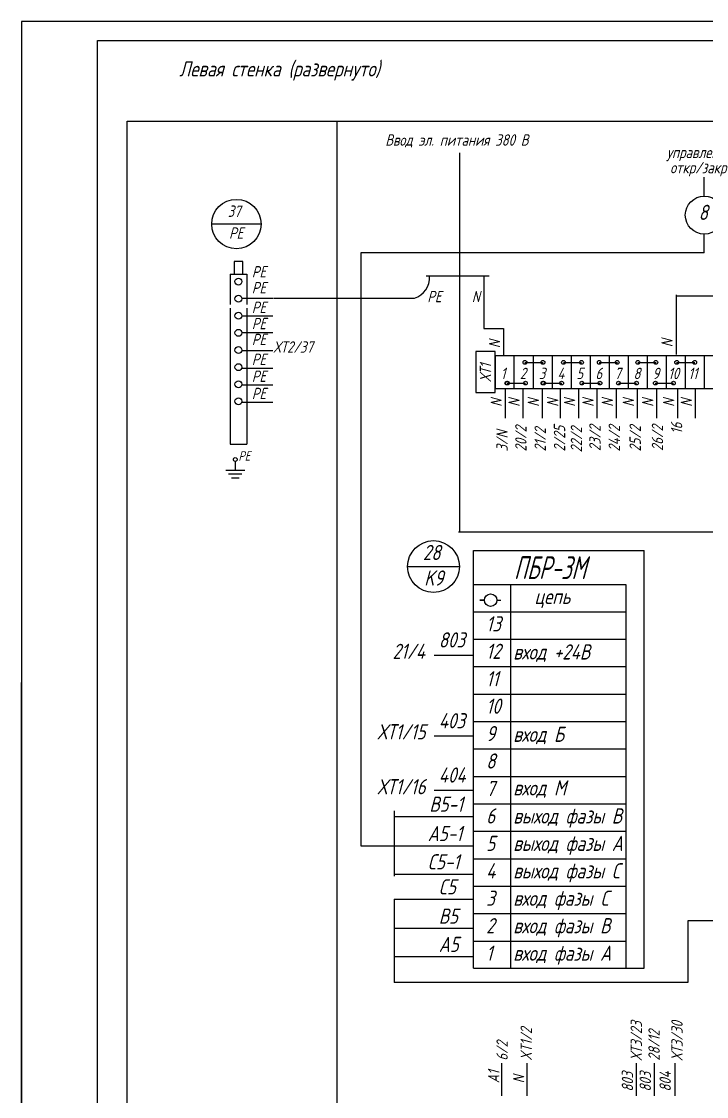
# Model space of a CAD drawing. Header units: millimetres. Extents: x 2287 to 5142, y -19 to 884.
# Drawn here: x 2287.2 to 2467.6, y 291.6 to 574.6 of the extents above; entities that cross this region are included whole.
import ezdxf

# ---------------------------------------------------------------- set-up
doc = ezdxf.new("R2010")
doc.units = ezdxf.units.MM
doc.layers.add('АСУТП', color=7, linetype='Continuous')
doc.layers.add('ссылки', color=7, linetype='Continuous')
doc.styles.add('GOST тип А', font='GOST_A.TTF', dxfattribs={"oblique": 15})
doc.styles.add('ROMANC', font='GOST_A.TTF', dxfattribs={"oblique": 15, "height": 3})
doc.styles.get("Standard").update_dxf_attribs({"font": 'GOST_A.TTF', "width": 0.8, "oblique": 15, "height": 3})

msp = doc.modelspace()

# ---------------------------------------------------------------- linework, layer by layer
at = {"color": 7}
for p, q in [((3128.24, 574.58), (2287.24, 574.58)), ((2287.24, 574.58), (2287.24, -19.42)), ((2345.55, 511.39, -124.48), (2343.2, 511.39, -124.48)), ((2343.2, 511.39, -124.48), (2343.2, 508.12, -124.48)), ((2345.55, 508.12, -124.48), (2345.55, 511.39, -124.48)), ((2342.2, 508.12, -124.48), (2342.2, 504.12, -124.48)), ((2342.2, 508.12, -124.48), (2346.55, 508.12, -124.48)), ((2342.2, 508.12, -124.48), (2343.2, 508.12, -124.48)), ((2345.55, 508.12, -124.48), (2346.55, 508.12, -124.48)), ((2346.55, 508.12, -124.48), (2346.55, 504.12, -124.48)), ((2408.95, 507.52, -124.48), (2408.95, 493.82, -124.48)), ((2342.2, 504.12, -124.48), (2342.2, 500.12, -124.48)), ((2346.55, 504.12, -124.48), (2346.55, 500.12, -124.48)), ((2345.29, 501.78, -124.48), (2353.39, 501.78, -124.48)), ((2353.6, 501.74, -124.48), (2390.71, 501.74, -124.48)), ((2459.66, 486.95, -124.48), (2459.66, 502.64, -124.48)), ((2459.66, 502.39, -124.48), (2671.33, 502.39, -124.48)), ((2342.2, 499.13, -124.48), (2342.2, 495.13, -124.48)), ((2346.55, 499.13, -124.48), (2346.55, 495.13, -124.48)), ((2342.2, 495.62, -124.48), (2342.2, 463.35, -124.48)), ((2345.29, 497.1, -124.48), (2353.39, 497.1, -124.48)), ((2346.55, 495.62, -124.48), (2346.55, 463.35, -124.48)), ((2345.29, 492.76, -124.48), (2353.39, 492.76, -124.48)), ((2408.95, 493.82, -124.48), (2414.17, 493.82, -124.48)), ((2414.17, 493.82, -124.48), (2414.17, 486.62, -124.48)), ((2345.29, 487.96, -124.48), (2353.39, 487.96, -124.48)), ((2406.86, 487.7, -124.48), (2406.86, 476.95, -124.48)), ((2411.92, 487.7, -124.48), (2406.86, 487.7, -124.48)), ((2406.86, 486.7, -124.48), (2406.86, 477.95, -124.48)), ((2406.86, 486.7, -124.48), (2406.86, 477.95, -124.48)), ((2406.86, 486.7, -124.48), (2406.86, 477.95, -124.48)), ((2411.92, 476.95, -124.48), (2411.92, 487.7, -124.48)), ((2411.92, 486.7, -124.48), (2411.92, 477.95, -124.48)), ((2411.92, 486.7, -124.48), (2472.03, 486.7, -124.48)), ((2416.9, 486.7, -124.48), (2416.9, 477.95, -124.48)), ((2421.95, 486.7, -124.48), (2421.95, 477.95, -124.48)), ((2426.95, 486.7, -124.48), (2426.95, 477.95, -124.48)), ((2431.96, 486.7, -124.48), (2431.96, 477.95, -124.48)), ((2436.97, 486.7, -124.48), (2436.97, 477.95, -124.48)), ((2441.97, 486.7, -124.48), (2441.97, 477.95, -124.48)), ((2446.98, 486.7, -124.48), (2446.98, 477.95, -124.48)), ((2451.99, 486.7, -124.48), (2451.99, 477.95, -124.48)), ((2456.99, 486.7, -124.48), (2456.99, 477.95, -124.48)), ((2462, 486.7, -124.48), (2462, 477.95, -124.48)), ((2467.01, 486.7, -124.48), (2467.01, 477.95, -124.48)), ((2342.2, 485.6, -124.48), (2342.2, 481.6, -124.48)), ((2346.55, 485.6, -124.48), (2346.55, 481.6, -124.48)), ((2342.2, 481.6, -124.48), (2342.2, 477.11, -124.48)), ((2345.29, 483.37, -124.48), (2353.39, 483.37, -124.48)), ((2346.55, 481.6, -124.48), (2346.55, 477.11, -124.48)), ((2345.29, 478.93, -124.48), (2353.39, 478.93, -124.48)), ((2406.86, 476.95, -124.48), (2411.92, 476.95, -124.48)), ((2411.92, 477.95, -124.48), (2472.03, 477.95, -124.48)), ((2414.64, 470.16, -124.48), (2414.64, 477.9, -124.48)), ((2419.33, 470.16, -124.48), (2419.33, 477.9, -124.48)), ((2424.41, 470.16, -124.48), (2424.41, 477.9, -124.48)), ((2429.2, 470.16, -124.48), (2429.2, 477.9, -124.48)), ((2433.95, 470.16, -124.48), (2433.95, 477.9, -124.48)), ((2438.83, 470.16, -124.48), (2438.83, 477.9, -124.48)), ((2443.91, 470.16, -124.48), (2443.91, 477.9, -124.48)), ((2449.42, 470.16, -124.48), (2449.42, 477.9, -124.48)), ((2454.51, 470.16, -124.48), (2454.51, 477.9, -124.48)), ((2460.02, 470.16, -124.48), (2460.02, 477.9, -124.48)), ((2464.68, 470.16, -124.48), (2464.68, 477.9, -124.48)), ((2345.29, 474.39, -124.48), (2353.39, 474.39, -124.48)), ((2342.2, 463.35, -124.48), (2346.55, 463.35, -124.48)), ((2406.27, 426.4), (2432.42, 426.4)), ((2406.27, 426.4), (2446.39, 426.4)), ((2416.02, 426.4), (2416.02, 325.42)), ((2446.39, 426.4), (2446.39, 325.42)), ((2409.13, 422.29), (2407.94, 422.29)), ((2407.94, 422.29), (2409.13, 422.29)), ((2410.77, 422.29), (2410.77, 422.29)), ((2412.42, 422.29), (2413.49, 422.29)), ((2446.39, 419.14), (2406.27, 419.14)), ((2446.39, 411.92), (2406.27, 411.92)), ((2395.87, 407.82), (2406.29, 407.82)), ((2446.39, 404.7), (2406.27, 404.7)), ((2287.24, -19.42), (2287.24, 400.64)), ((2446.39, 397.47), (2406.27, 397.47)), ((2446.39, 390.25), (2406.27, 390.25)), ((2395.87, 386.54), (2406.29, 386.54)), ((2446.39, 383.03), (2406.27, 383.03)), ((2446.39, 375.81), (2406.27, 375.81)), ((2395.87, 372.26), (2406.29, 372.26)), ((2446.39, 368.59), (2406.27, 368.59)), ((2385.36, 366.82), (2385.36, 365.35)), ((2385.36, 365.35), (2406.29, 365.35)), ((2446.39, 361.36), (2406.27, 361.36)), ((2385.36, 357.64), (2406.29, 357.64)), ((2446.39, 354.14), (2406.27, 354.14)), ((2385.36, 350.2), (2406.29, 350.2)), ((2446.39, 346.92), (2406.27, 346.92)), ((2385.36, 343.62), (2406.29, 343.62)), ((2446.39, 339.7), (2406.27, 339.7)), ((2385.36, 335.91), (2406.29, 335.91)), ((2446.39, 332.48), (2406.27, 332.48)), ((2385.36, 328.47), (2406.29, 328.47)), ((2413.67, 291.84), (2413.67, 300.41)), ((2420.39, 291.84), (2420.39, 300.41)), ((2449.19, 291.84), (2449.19, 300.41)), ((2453.88, 291.84), (2453.88, 300.41)), ((2459.38, 291.84), (2459.38, 300.41))]:
    msp.add_line(p, q, dxfattribs=at)
at = {"color": 7, "lineweight": 30}
for p, q in [((2307.24, -14.42), (2307.24, 569.58)), ((2307.24, 569.58), (3123.24, 569.58)), ((2402.59, 540.05, -124.48), (2402.59, 440.2, -124.48)), ((2467.02, 528.66), (2467.02, 533.62)), ((2467.02, 513.73), (2467.02, 518.62)), ((2467.02, 513.73), (2376.57, 513.73)), ((2376.57, 513.73), (2376.57, 357.64)), ((2410.38, 507.52, -124.48), (2393.76, 507.52, -124.48)), ((2419.78, 484.87), (2424.6, 484.87)), ((2429.91, 484.87), (2434.72, 484.87)), ((2439.33, 484.87), (2444.15, 484.87)), ((2449.5, 484.87), (2454.32, 484.87)), ((2459.73, 484.87), (2464.55, 484.87)), ((2415.15, 479.41), (2419.97, 479.41)), ((2424.69, 479.41), (2429.51, 479.41)), ((2434.77, 479.41), (2439.59, 479.41)), ((2444.39, 479.41), (2449.21, 479.41)), ((2454.12, 479.41), (2458.93, 479.41)), ((2343.53, 458.81, -124.48), (2343.53, 456.51, -124.48)), ((2341.03, 456.51, -124.48), (2346.03, 456.51, -124.48)), ((2341.78, 455.51, -124.48), (2345.28, 455.51, -124.48)), ((2342.53, 454.51, -124.48), (2344.53, 454.51, -124.48)), ((2479.51, 440.2, -124.48), (2402.34, 440.2, -124.48)), ((2406.27, 435.36), (2451.22, 435.36)), ((2406.27, 325.42), (2406.27, 435.36)), ((2451.22, 325.42), (2451.22, 435.36)), ((2385.36, 366.82), (2385.36, 349.64)), ((2376.57, 357.64), (2385.36, 357.64)), ((2385.36, 343.62), (2385.36, 321.68)), ((2546.81, 337.84), (2462.69, 337.84)), ((2462.69, 337.84), (2462.69, 321.68)), ((2406.27, 325.42), (2451.22, 325.42)), ((2462.69, 321.68), (2385.36, 321.68))]:
    msp.add_line(p, q, dxfattribs=at)
at = {"color": 7, "linetype": 'Continuous'}
for p, q in [((2350.33, 521.27, -124.48), (2337.33, 521.27, -124.48)), ((2388.89, 431.12, -124.48), (2402.54, 431.12, -124.48))]:
    msp.add_line(p, q, dxfattribs=at)
for centre, radius in [((2343.83, 521.27, -124.48), 6.5), ((2395.72, 431.12, -124.48), 6.82)]:
    msp.add_circle(centre, radius, dxfattribs=at)
at = {"color": 7, "lineweight": 30}
msp.add_circle((2467.02, 523.62), 5, dxfattribs=at)
at = {"color": 7}
for centre, radius in [((2344.37, 506.12, -124.48), 0.915), ((2344.37, 501.62, -124.48), 0.915), ((2344.37, 497.13, -124.48), 0.915), ((2344.37, 492.64, -124.48), 0.915), ((2344.37, 488.1, -124.48), 0.915), ((2344.37, 483.6, -124.48), 0.915), ((2419.81, 484.87), 0.497), ((2424.55, 484.87), 0.497), ((2429.93, 484.87), 0.497), ((2434.68, 484.87), 0.497), ((2439.36, 484.87), 0.497), ((2444.1, 484.87), 0.497), ((2449.53, 484.87), 0.497), ((2454.28, 484.87), 0.497), ((2459.76, 484.87), 0.497), ((2464.5, 484.87), 0.497), ((2344.37, 479.11, -124.48), 0.915), ((2415.01, 479.41), 0.497), ((2415.18, 479.41), 0.497), ((2419.92, 479.41), 0.497), ((2424.55, 479.41), 0.497), ((2424.72, 479.41), 0.497), ((2429.46, 479.41), 0.497), ((2434.8, 479.41), 0.497), ((2439.54, 479.41), 0.497), ((2444.42, 479.41), 0.497), ((2449.16, 479.41), 0.497), ((2454.14, 479.41), 0.497), ((2458.89, 479.41), 0.497), ((2344.37, 474.62, -124.48), 0.915), ((2410.77, 422.29), 1.65)]:
    msp.add_circle(centre, radius, dxfattribs=at)
at = {"color": 7, "lineweight": -3}
msp.add_circle((2343.53, 459.31, -124.48), 0.5, dxfattribs=at)
msp.add_arc((2388.85, 507.3, -124.48), 5.86, 288.4954, 2.1903, dxfattribs=at)
at = {"layer": 'АСУТП', "color": 7}
for p, q in [((2315.09, 1.95, -248.96), (2315.09, 548.31, -248.96)), ((2315.09, 548.31, -248.96), (3116.01, 548.31, -248.96)), ((2370.33, 1.95, -248.96), (2370.33, 548.31, -248.96))]:
    msp.add_line(p, q, dxfattribs=at)

# ---------------------------------------------------------------- texts
at = {"color": 7, "oblique": 15}
for s, p in [('Ввод эл. питания 380 В', (2383.03, 541.89, -124.48)), ('управление ', (2457.13, 538.63)), ('откр/закр', (2458.03, 534.62)), ('ХТ2/37', (2353.59, 487.4, -124.48)), ('1', (2413.44, 480.45, -124.48)), ('2', (2418.45, 480.45, -124.48)), ('3', (2423.46, 480.45, -124.48)), ('4', (2428.34, 480.45, -124.48)), ('5', (2433.35, 480.45, -124.48)), ('6', (2438.36, 480.45, -124.48)), ('7', (2443.36, 480.45, -124.48)), ('8', (2448.37, 480.45, -124.48)), ('9', (2453.38, 480.45, -124.48)), ('10', (2457.5, 480.45, -124.48)), ('11', (2462.8, 480.45, -124.48))]:
    msp.add_text(s, height=3, dxfattribs=at).set_placement(p)
at = {"color": 7, "linetype": 'Continuous', "style": 'ROMANC', "oblique": 15}
msp.add_text('8', height=4, dxfattribs=at).set_placement((2465.52, 522.34))
at = {"color": 7, "linetype": 'Continuous', "oblique": 15}
for s, height, p in [('37', 3, (2341.54, 523.15, -124.48)), ('PE', 3, (2341.9, 517.4, -124.48)), ('PE', 3, (2347.9, 507.2, -124.48)), ('PE', 3, (2347.9, 503.01, -124.48)), ('PE', 3, (2394.1, 500.68, -124.48)), ('N', 3, (2405.82, 500.68, -124.48)), ('PE', 3, (2347.9, 497.84, -124.48)), ('PE', 3, (2347.9, 493.58, -124.48)), ('PE', 3, (2347.9, 489.39, -124.48)), ('PE', 3, (2347.9, 484.16, -124.48)), ('PE', 3, (2347.9, 479.71, -124.48)), ('PE', 3, (2347.9, 475.17, -124.48)), ('PE', 2.5, (2344.37, 458.98, -124.48)), ('28', 4, (2392.92, 432.83, -124.48)), ('K9', 4, (2393.28, 426.11, -124.48)), ('цепь', 4, (2422.32, 421.27)), ('13', 4, (2409.59, 414.05)), ('803', 4, (2397.11, 409.82, -124.48)), ('21/4', 4, (2384.93, 406.81, -124.48)), ('12', 4, (2409.59, 406.82)), ('вход +24В', 4, (2416.71, 406.66)), ('11', 4, (2409.59, 399.6)), ('10', 4, (2409.59, 392.38)), ('403', 4, (2397.11, 388.54, -124.48)), ('ХТ1/15', 4, (2380.96, 385.64, -124.48)), ('9', 4, (2409.59, 385.16)), ('вход Б', 4, (2416.71, 384.99)), ('8', 4, (2409.59, 377.94)), ('404', 4, (2397.11, 374.26, -124.48)), ('ХТ1/16', 4, (2380.96, 371.18, -124.48)), ('7', 4, (2409.59, 370.71)), ('вход М', 4, (2416.71, 370.88)), ('В5-1', 4, (2394.62, 366.57, -124.48)), ('6', 4, (2409.59, 363.49)), ('выход фазы В', 4, (2416.71, 363.49)), ('А5-1', 4, (2394.21, 358.86, -124.48)), ('5', 4, (2409.59, 356.27)), ('выход фазы А', 4, (2416.71, 356.27)), ('С5-1', 4, (2394.21, 351.42, -124.48)), ('4', 4, (2409.59, 349.05)), ('выход фазы С', 4, (2416.71, 349.05)), ('С5', 4, (2397.11, 344.83, -124.48)), ('3', 4, (2409.59, 341.83)), ('вход фазы C', 4, (2416.71, 341.83)), ('В5', 4, (2397.11, 337.12, -124.48)), ('2', 4, (2409.59, 334.6)), ('вход фазы В', 4, (2416.71, 334.6)), ('А5', 4, (2397.11, 329.68, -124.48)), ('1', 4, (2409.59, 327.38)), ('вход фазы А', 4, (2416.71, 327.38))]:
    msp.add_text(s, height=height, dxfattribs=at).set_placement(p)
at = {"color": 7, "oblique": 15}
for s, p in [('N', (2413.29, 488.59, -124.48)), ('N', (2458.72, 488.84, -124.48)), ('ХТ1', (2410.91, 479.73, -124.48)), ('N', (2413.74, 473.16, -124.48)), ('N', (2418.43, 473.16, -124.48)), ('N', (2423.52, 473.16, -124.48)), ('N', (2428.6, 473.16, -124.48)), ('N', (2433.05, 473.16, -124.48)), ('N', (2437.93, 473.16, -124.48)), ('N', (2443.02, 473.16, -124.48)), ('N', (2448.53, 473.16, -124.48)), ('N', (2453.61, 473.16, -124.48)), ('N', (2459.12, 473.16, -124.48)), ('N', (2463.79, 473.16, -124.48)), ('ХТ3/23', (2450.61, 301.07, -124.48)), ('ХТ3/30', (2461.33, 301.07, -124.48)), ('XT1/2', (2421.64, 301.07, -124.48)), ('28/12', (2455.29, 301.07, -124.48)), ('6/2', (2415.29, 301.07, -124.48)), ('A1', (2413.07, 295.13, -124.48)), ('N', (2419.62, 295.13, -124.48)), ('803', (2448.29, 292.93, -124.48)), ('803', (2452.98, 292.93, -124.48)), ('804', (2458.22, 292.93, -124.48))]:
    msp.add_text(s, height=3, rotation=90, dxfattribs=at).set_placement(p)
at = {"color": 7, "linetype": 'Continuous', "oblique": 15}
for s, p in [('3/N', (2415.27, 461.39, -124.48)), ('20/2', (2420.22, 461.39, -124.48)), ('21/2', (2425.31, 461.39, -124.48)), ('2/25', (2430.4, 461.39, -124.48)), ('22/2', (2434.85, 461.16, -124.48)), ('23/2', (2439.72, 461.53, -124.48)), ('24/2', (2444.81, 461.39, -124.48)), ('25/2', (2450.32, 461.39, -124.48)), ('26/2', (2456.19, 461.53, -124.48)), ('16', (2461.22, 466.03, -124.48))]:
    msp.add_text(s, height=3, rotation=90, dxfattribs=at).set_placement(p)
at = {"color": 7, "oblique": 15, "width": 0.8}
msp.add_text('ПБР-3М', height=6, dxfattribs=at).set_placement((2416.91, 427.83))
at = {"layer": 'ссылки', "color": 7, "style": 'GOST тип А', "oblique": 15}
msp.add_text('Левая стенка (развернуто)', height=4, dxfattribs=at).set_placement((2328.77, 560.11, -124.48))

doc.saveas('drawing.dxf')
